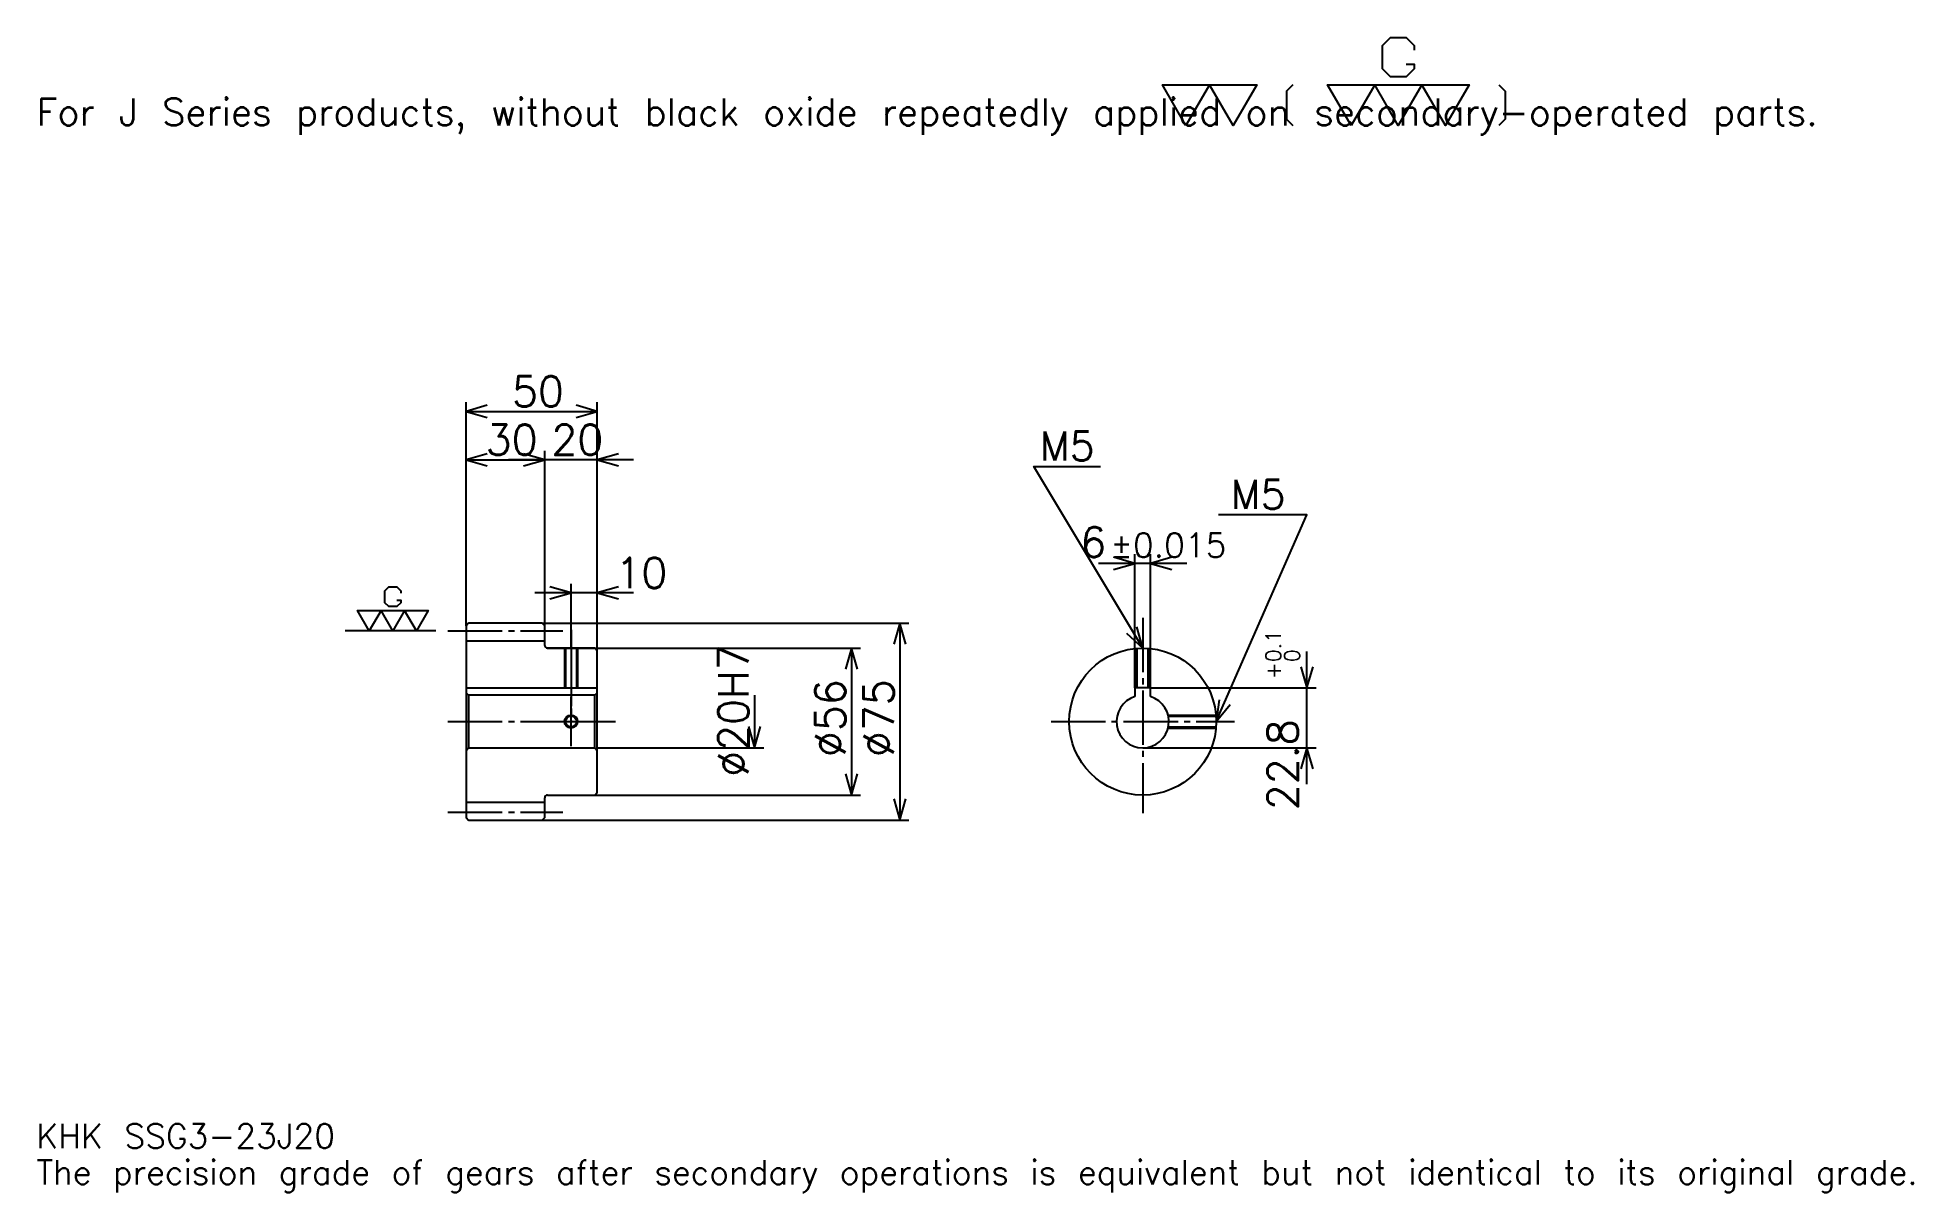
# Model space of a CAD drawing. Extents: x 23 to 738, y 8 to 448.
import ezdxf

# ---------------------------------------------------------------- set-up
doc = ezdxf.new("R2010")
doc.units = 0
doc.linetypes.add('DASHDOT', pattern=[27.652174, 20.73913, -2.304348, 2.304348, -2.304348])
doc.layers.get('0').update_dxf_attribs({"linetype": 'CONTINUOUS'})
doc.layers.add('DASHDOT', color=6, linetype='DASHDOT')
doc.styles.add('KANJI', font='TXT', dxfattribs={"bigfont": 'BIGFONT'})

msp = doc.modelspace()

# ---------------------------------------------------------------- linework, layer by layer
at = {"color": 5}
for p, q in [((186.652191, 225.304352), (186.652191, 309.413055)), ((236.652191, 225.304352), (236.652191, 309.413055)), ((186.652191, 305.956543), (236.652191, 305.956543)), ((186.652191, 287.521729), (216.652191, 287.521729)), ((250.478271, 287.521729), (202.826111, 287.521729)), ((216.652191, 225.304352), (216.652191, 290.978271)), ((441.391327, 200.604355), (441.391327, 251.521744)), ((447.391327, 200.604355), (447.391327, 251.521744)), ((461.217407, 248.065216), (427.565247, 248.065216)), ((250.478271, 236.826096), (212.826111, 236.826096)), ((226.652191, 225.304352), (226.652191, 240.282608)), ((186.652191, 224.304352), (186.652191, 225.304352)), ((215.652191, 225.304352), (236.652191, 225.304352)), ((216.652191, 224.304352), (216.652191, 225.304352)), ((226.652191, 215.804352), (226.652191, 225.304352)), ((226.652191, 215.804352), (226.652191, 225.304352)), ((236.652191, 225.304352), (355.326111, 225.304352)), ((236.652191, 214.804352), (236.652191, 225.304352)), ((351.869568, 225.304352), (351.869568, 150.304352)), ((217.652191, 215.804352), (236.652191, 215.804352)), ((236.652191, 215.804352), (336.891327, 215.804352)), ((333.434814, 215.804352), (333.434814, 159.804352)), ((506.956543, 163.978271), (506.956543, 214.430435)), ((447.391327, 200.604355), (510.413055, 200.604355)), ((296.565247, 197.804352), (296.565247, 177.804352)), ((236.652191, 177.804352), (300.021759, 177.804352)), ((444.391327, 177.804352), (510.413055, 177.804352)), ((217.652191, 159.804352), (236.652191, 159.804352)), ((236.652191, 159.804352), (336.891327, 159.804352)), ((215.652191, 150.304352), (236.652191, 150.304352)), ((236.652191, 150.304352), (355.326111, 150.304352))]:
    msp.add_line(p, q, dxfattribs=at)
at = {"color": 7}
msp.add_line((175.130447, 222.304352), (140.565231, 222.304352), dxfattribs=at)
at = {"color": 4}
for p, q in [((186.652191, 218.554352), (216.652191, 218.554352)), ((186.652191, 200.604355), (236.652191, 200.604355)), ((187.652191, 197.804352), (187.652191, 177.804352)), ((235.652191, 197.804352), (236.652191, 198.804352)), ((235.652191, 177.804352), (236.652191, 176.804352)), ((186.652191, 157.054352), (216.652191, 157.054352))]:
    msp.add_line(p, q, dxfattribs=at)
at = {"color": 7}
for points in [[(544.747803, 438.148712), (547.743469, 438.148712), (547.743469, 436.351318), (544.747803, 433.355652), (538.756531, 433.355652), (535.760864, 436.351318), (535.760864, 445.338287), (538.756531, 448.333923), (544.747803, 448.333923), (547.743469, 445.338287), (547.743469, 443.540894)], [(460.869568, 414.782623), (451.882599, 430.360016), (487.830444, 430.360016), (478.843475, 414.782623), (469.856537, 430.360016), (460.869568, 414.782623)], [(501.610443, 430.360016), (499.213928, 427.963501), (499.213928, 417.179138), (501.610443, 414.782623)], [(523.778259, 414.782623), (514.791321, 430.360016), (568.713074, 430.360016), (559.726074, 414.782623), (550.739136, 430.360016), (541.752197, 414.782623), (532.765198, 430.360016), (523.778259, 414.782623)], [(580.096558, 430.360016), (582.493042, 427.963501), (582.493042, 417.179138), (580.096558, 414.782623)], [(160.26741, 233.987396), (161.765228, 233.987396), (161.765228, 233.088699), (160.26741, 231.590881), (157.271759, 231.590881), (155.773926, 233.088699), (155.773926, 237.582184), (157.271759, 239.080002), (160.26741, 239.080002), (161.765228, 237.582184), (161.765228, 236.683487)], [(149.782623, 222.304352), (145.289154, 230.093048), (172.250015, 230.093048), (167.756546, 222.304352), (163.263062, 230.093048), (158.769592, 222.304352), (154.276108, 230.093048), (149.782623, 222.304352)]]:
    msp.add_lwpolyline(points, dxfattribs=at)
at = {"color": 5}
for points in [[(194.717407, 308.260864), (186.652191, 305.956543), (194.717407, 303.652191)], [(228.586975, 303.652191), (236.652191, 305.956543), (228.586975, 308.260864)], [(194.717407, 289.82608), (186.652191, 287.521729), (194.717407, 285.217407)], [(208.586975, 285.217407), (216.652191, 287.521729), (208.586975, 289.82608)], [(208.586975, 285.217407), (216.652191, 287.521729), (208.586975, 289.82608)], [(244.717407, 289.82608), (236.652191, 287.521729), (244.717407, 285.217407)], [(444.391327, 215.804352), (402.913055, 284.934784), (428.260864, 284.934784)], [(472.391327, 187.804352), (506.956543, 266.5), (473.313049, 266.5)], [(433.326111, 245.760864), (441.391327, 248.065216), (433.326111, 250.369568)], [(455.456543, 250.369568), (447.391327, 248.065216), (455.456543, 245.760864)], [(218.586975, 234.521744), (226.652191, 236.826096), (218.586975, 239.130432)], [(244.717407, 239.130432), (236.652191, 236.826096), (244.717407, 234.521744)], [(354.17395, 217.239136), (351.869568, 225.304352), (349.565247, 217.239136)], [(438.265839, 221.534637), (444.391327, 215.804352), (442.217773, 223.905792)], [(335.739136, 207.739136), (333.434814, 215.804352), (331.130432, 207.739136)], [(504.652191, 208.669571), (506.956543, 200.604355), (509.260895, 208.669571)], [(473.524902, 196.115356), (472.391327, 187.804352), (477.744507, 194.261993)], [(294.260895, 185.869568), (296.565247, 177.804352), (298.869568, 185.869568)], [(509.260895, 169.739136), (506.956543, 177.804352), (504.652191, 169.739136)], [(331.130432, 167.869568), (333.434814, 159.804352), (335.739136, 167.869568)], [(349.565247, 158.369568), (351.869568, 150.304352), (354.17395, 158.369568)]]:
    msp.add_lwpolyline(points, dxfattribs=at)
at = {"color": 4}
for points in [[(216.652191, 216.804352), (216.652191, 224.304352), (215.652191, 225.304352), (187.652191, 225.304352), (186.652191, 224.304352), (186.652191, 176.804352)], [(217.652191, 159.804352), (235.652191, 159.804352), (236.652191, 160.804352), (236.652191, 214.804352), (235.652191, 215.804352), (217.652191, 215.804352)], [(224.152191, 215.804352), (224.152191, 200.604355)], [(224.587189, 215.804352), (224.587189, 200.604355)], [(228.717194, 215.804352), (228.717194, 200.604355)], [(229.152191, 215.804352), (229.152191, 200.604355)], [(441.891327, 200.604355), (441.891327, 215.69252)], [(442.326324, 200.604355), (442.326324, 215.728104)], [(446.456329, 200.604355), (446.456329, 215.728104)], [(446.891327, 200.604355), (446.891327, 215.69252)], [(447.391327, 197.34375), (447.391327, 200.604355), (441.391327, 200.604355), (441.391327, 197.34375)], [(186.652191, 176.804352), (187.652191, 177.804352), (235.652191, 177.804352), (235.652191, 197.804352), (187.652191, 197.804352), (186.652191, 198.804352)], [(454.073792, 190.304352), (472.27951, 190.304352)], [(454.175781, 189.869354), (472.315063, 189.869354)], [(454.073792, 185.304352), (472.27951, 185.304352)], [(454.175781, 185.739349), (472.315063, 185.739349)], [(186.652191, 176.804352), (186.652191, 151.304352), (187.652191, 150.304352), (215.652191, 150.304352), (216.652191, 151.304352), (216.652191, 158.804352)]]:
    msp.add_lwpolyline(points, dxfattribs=at)
for centre, radius in [((444.391327, 187.804352), 28), ((226.652191, 187.804352), 2.065)]:
    msp.add_circle(centre, radius, dxfattribs=at)
at = {"color": 7}
msp.add_circle((226.652191, 187.804352), 2.5, dxfattribs=at)
at = {"color": 4}
for centre, radius, start, end in [((217.652191, 216.804352), 1, 180, 270), ((444.391327, 187.804352), 10, 107.457602748, 72.542397252), ((217.652191, 158.804352), 1, 90, 180)]:
    msp.add_arc(centre, radius, start, end, dxfattribs=at)
at = {"layer": 'DASHDOT', "color": 7}
for p, q in [((179.739151, 222.304352), (223.565231, 222.304352)), ((444.391327, 227.326096), (444.391327, 152.891312)), ((226.652191, 215.804352), (226.652191, 187.804352)), ((179.739151, 187.804352), (243.565231, 187.804352)), ((409.478271, 187.804352), (479.304352, 187.804352)), ((179.739151, 153.304352), (223.565231, 153.304352))]:
    msp.add_line(p, q, dxfattribs=at)
for points in [[(226.652191, 222.717392), (226.652191, 193.691315)], [(226.652191, 178.391312), (226.652191, 197.217392)], [(217.239151, 187.804352), (236.065231, 187.804352)]]:
    msp.add_lwpolyline(points, dxfattribs=at)

# ---------------------------------------------------------------- texts
at = {"color": 7, "style": 'KANJI'}
for s, height, p in [('For J Series products, without black oxide repeatedly applied on secondary-operated parts.', 10.369565, (23.043478, 414.782623)), ('50', 11.521739, (204.163055, 307.799988)), ('30', 11.521739, (194.163055, 289.365234)), ('20', 11.521739, (219.163055, 289.365234)), ('M5', 11.06087, (405.217407, 287.239136)), ('M5', 11.06087, (477.921753, 268.804352)), ('6', 11.521739, (420.608185, 250.369568)), ('%%p0.015', 9.217391, (432.013275, 250.369568)), ('10', 11.521739, (243.565231, 238.669571)), ('KHK SSG3-23J20', 9.217391, (23.043478, 25.347826)), ('The precision grade of gears after secondary operations is equivalent but not identical to its original grade.', 9.217391, (23.043478, 11.521739))]:
    msp.add_text(s, height=height, dxfattribs=at).set_placement(p)
for s, height, p in [('%%c20H7', 11.521739, (294.260895, 166.777176)), ('0.1', 5.76087, (497.047852, 210.394562)), ('0', 5.76087, (504.191315, 210.394562)), ('+', 5.76087, (497.047852, 203.942398)), ('%%c56', 11.521739, (331.130432, 174.266312)), ('%%c75', 11.521739, (349.565247, 174.266312)), ('22.8', 11.521739, (503.500031, 154.071747))]:
    msp.add_text(s, height=height, rotation=90, dxfattribs=at).set_placement(p)

doc.saveas('drawing.dxf')
